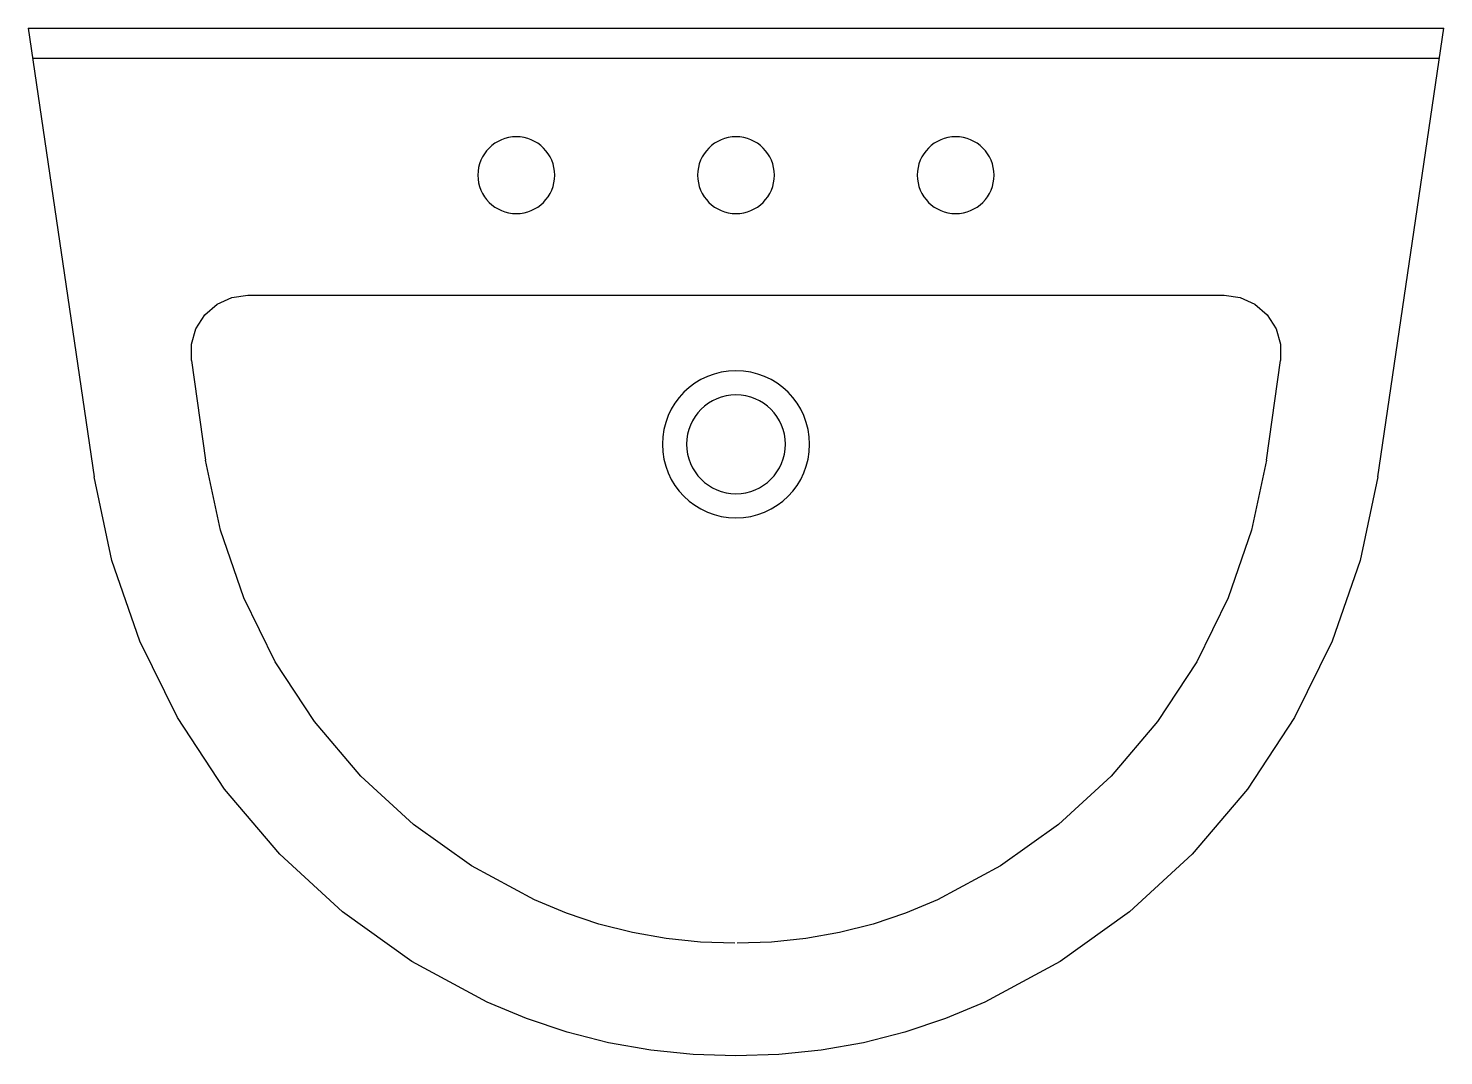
# Model space of a CAD drawing. Extents: x -381.146 to -380.502, y 193.953 to 194.421.
import ezdxf

# ---------------------------------------------------------------- set-up
doc = ezdxf.new("R2010")
doc.units = 0
doc.header["$LTSCALE"] = 0.28
doc.header["$MEASUREMENT"] = 0
doc.linetypes.add('CACHE', pattern=[0.24, 0.12, -0.12])
doc.linetypes.add('CONTINU', pattern=[0])
doc.layers.get('0').update_dxf_attribs({"linetype": 'CONTINUOUS'})

msp = doc.modelspace()

# ---------------------------------------------------------------- linework, layer by layer
at = {"linetype": 'CONTINU'}
for points in [[(-381.14597, 194.42065), (-381.116, 194.21636)], [(-381.14597, 194.42065), (-380.50165, 194.42065)], [(-380.53162, 194.21636), (-380.50165, 194.42065)], [(-381.14398, 194.40707), (-380.82378, 194.40707)], [(-380.82378, 194.40707), (-380.50364, 194.40707)], [(-381.06566, 194.29014), (-381.06005, 194.29501), (-381.05335, 194.29807), (-381.04599, 194.29914)], [(-381.04599, 194.29914), (-380.82378, 194.29914)], [(-380.82378, 194.29914), (-380.60163, 194.29914)], [(-380.60163, 194.29914), (-380.59427, 194.29807), (-380.58757, 194.29501), (-380.58195, 194.29014)], [(-381.07172, 194.26936), (-381.07173, 194.2768), (-381.06967, 194.28387), (-381.06566, 194.29014)], [(-380.58195, 194.29014), (-380.57795, 194.28387), (-380.57589, 194.2768), (-380.5759, 194.26936)], [(-381.07172, 194.26936), (-381.06532, 194.22395)], [(-380.5823, 194.22395), (-380.5759, 194.26936)], [(-381.01564, 194.10497), (-381.03353, 194.13223), (-381.04786, 194.16138), (-381.05851, 194.19206), (-381.06532, 194.22395)], [(-380.5823, 194.22395), (-380.58911, 194.19206), (-380.59976, 194.16138), (-380.61409, 194.13223), (-380.63198, 194.10497)], [(-381.05672, 194.07422), (-381.07809, 194.10679), (-381.09522, 194.1416), (-381.10794, 194.17826), (-381.116, 194.21636)], [(-380.53162, 194.21636), (-380.53968, 194.17826), (-380.5524, 194.1416), (-380.56953, 194.10679), (-380.5909, 194.07422)], [(-380.91549, 194.02378), (-380.94416, 194.0393), (-380.9706, 194.05816), (-380.99452, 194.08013), (-381.01564, 194.10497)], [(-380.63198, 194.10497), (-380.65309, 194.08013), (-380.67702, 194.05816), (-380.70346, 194.0393), (-380.73213, 194.02378)], [(-380.93708, 193.97722), (-380.97133, 193.99576), (-381.00292, 194.0183), (-381.0315, 194.04454), (-381.05672, 194.07422)], [(-380.5909, 194.07422), (-380.61612, 194.04454), (-380.6447, 194.0183), (-380.67629, 193.99576), (-380.71054, 193.97722)], [(-380.871, 194.00887), (-380.88619, 194.01274), (-380.90104, 194.01771), (-380.91549, 194.02378)], [(-380.73213, 194.02378), (-380.74658, 194.01771), (-380.76143, 194.01274), (-380.77662, 194.00887)], [(-380.82432, 194.00414), (-380.83999, 194.00456), (-380.85557, 194.00614), (-380.871, 194.00887)], [(-380.77662, 194.00887), (-380.79205, 194.00614), (-380.80763, 194.00456), (-380.8233, 194.00414)], [(-380.8818, 193.95871), (-380.90067, 193.96351), (-380.91912, 193.96969), (-380.93708, 193.97722)], [(-380.71054, 193.97722), (-380.7285, 193.96969), (-380.74695, 193.96351), (-380.76581, 193.95871)], [(-380.82381, 193.95282), (-380.84327, 193.95335), (-380.86263, 193.95532), (-380.8818, 193.95871)], [(-380.76581, 193.95871), (-380.78499, 193.95532), (-380.80435, 193.95335), (-380.82381, 193.95282)]]:
    msp.add_lwpolyline(points, dxfattribs=at)
at = {"linetype": 'CACHE'}
for points in [[(-380.92381, 194.37127, 1), (-380.92381, 194.33627)], [(-380.92381, 194.33627, 1), (-380.92381, 194.37127)], [(-380.72381, 194.37127, 1), (-380.72381, 194.33627)], [(-380.72381, 194.33627, 1), (-380.72381, 194.37127)]]:
    msp.add_lwpolyline(points, format="xyb", dxfattribs=at)
at = {"linetype": 'CONTINU'}
for points in [[(-380.82381, 194.37127, 1), (-380.82381, 194.33627)], [(-380.82381, 194.33627, 1), (-380.82381, 194.37127)], [(-380.82381, 194.26474, 1), (-380.82381, 194.19774)], [(-380.82381, 194.19774, 1), (-380.82381, 194.26474)], [(-380.82381, 194.25374, 1), (-380.82381, 194.20874)], [(-380.82381, 194.20874, 1), (-380.82381, 194.25374)]]:
    msp.add_lwpolyline(points, format="xyb", dxfattribs=at)

doc.saveas('drawing.dxf')
